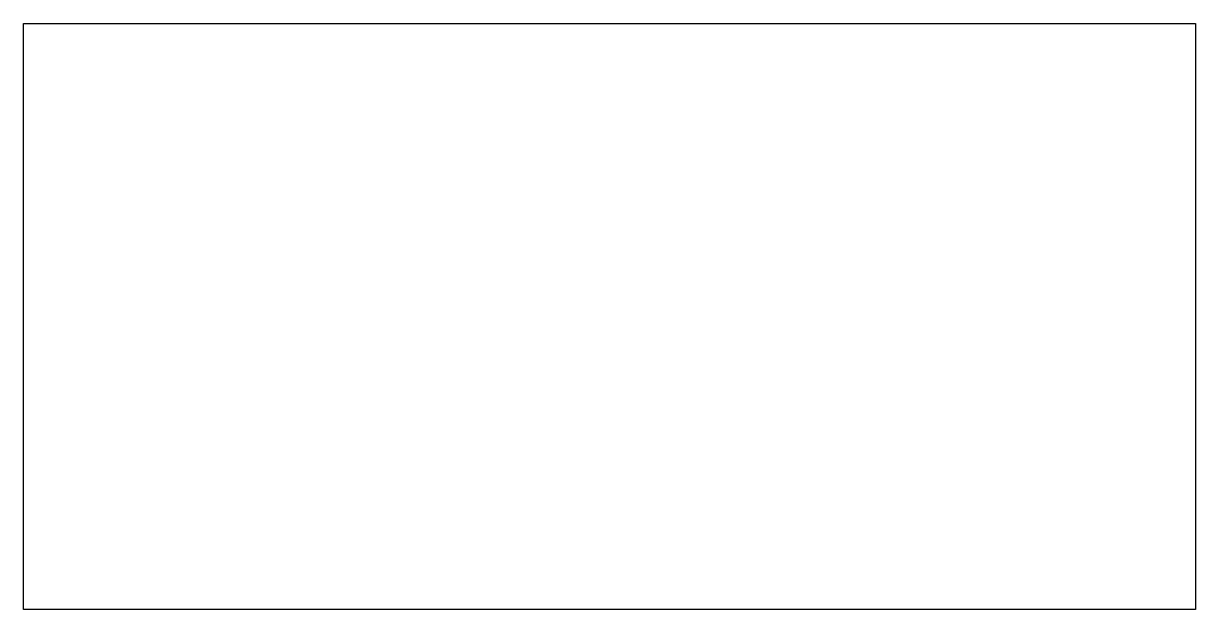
# Model space of a CAD drawing. Header units: inches. Extents: x 0 to 0.5, y -0.25 to 0.
import ezdxf

# ---------------------------------------------------------------- set-up
doc = ezdxf.new("R2010")
doc.units = ezdxf.units.IN
doc.header["$MEASUREMENT"] = 0

msp = doc.modelspace()

# ---------------------------------------------------------------- linework, layer by layer
msp.add_line((0.15, -0.25), (0, -0.25))
msp.add_lwpolyline([(0, 0), (0.5, 0), (0.5, -0.25), (0, -0.25)], close=True)

doc.saveas('drawing.dxf')
